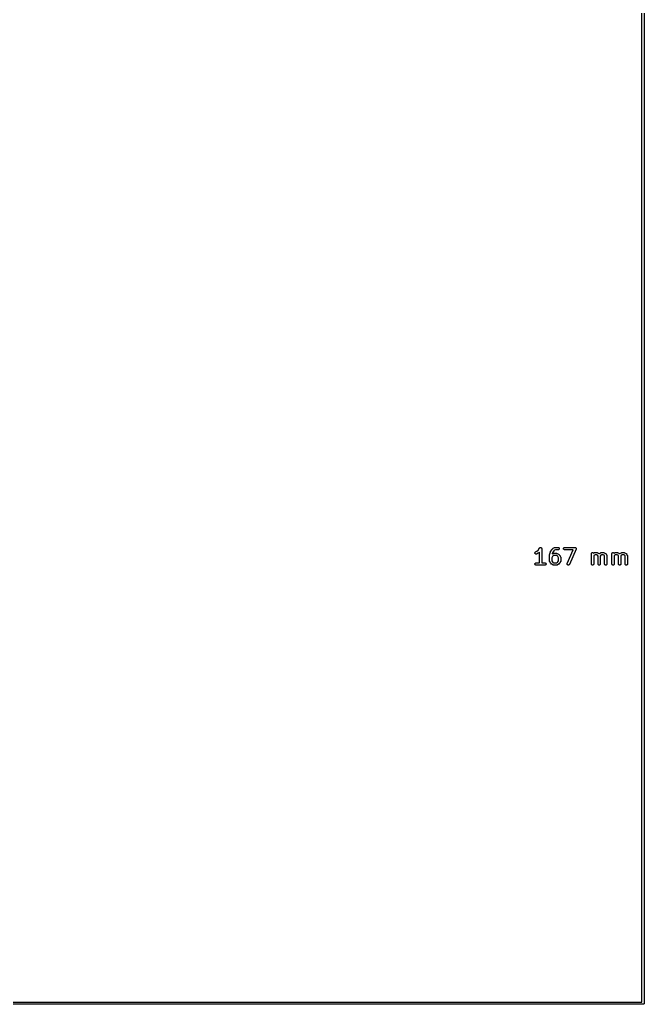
# Model space of a CAD drawing. Extents: x 48 to 129, y -192 to -25.
# Drawn here: x 88.5 to 129.1, y -192.1 to -128.1 of the extents above; entities that cross this region are included whole.
import ezdxf

# ---------------------------------------------------------------- set-up
doc = ezdxf.new("R2010")
doc.units = 0
doc.layers.add('BLACK', color=7, linetype='CONTINUOUS')

msp = doc.modelspace()

# ---------------------------------------------------------------- linework, layer by layer
at = {"layer": 'BLACK', "linetype": 'CONTINUOUS'}
for p, q in [((128.925, -191.925), (128.925, -25.075)), ((129.075, -25.0037), (129.075, -191.996)), ((122.098, -162.629), (122.18, -162.547)), ((122.18, -162.547), (122.271, -162.411)), ((122.271, -162.411), (122.271, -162.41)), ((122.271, -162.41), (122.271, -162.41)), ((122.271, -162.41), (122.271, -162.41)), ((122.271, -162.41), (122.272, -162.41)), ((122.272, -162.41), (122.276, -162.404)), ((122.276, -162.404), (122.281, -162.399)), ((122.281, -162.399), (122.287, -162.394)), ((122.281, -162.399), (122.281, -162.399)), ((122.281, -162.399), (122.281, -162.399)), ((122.287, -162.394), (122.292, -162.39)), ((122.292, -162.39), (122.299, -162.386)), ((122.292, -162.39), (122.292, -162.39)), ((122.292, -162.39), (122.292, -162.39)), ((122.299, -162.386), (122.305, -162.383)), ((122.305, -162.383), (122.313, -162.381)), ((122.305, -162.383), (122.305, -162.383)), ((122.305, -162.383), (122.305, -162.383)), ((122.313, -162.381), (122.319, -162.379)), ((122.319, -162.379), (122.327, -162.378)), ((122.319, -162.379), (122.319, -162.379)), ((122.319, -162.379), (122.319, -162.379)), ((122.327, -162.378), (122.334, -162.377)), ((122.334, -162.377), (122.334, -162.377)), ((122.334, -162.377), (122.341, -162.378)), ((122.334, -162.377), (122.334, -162.377)), ((122.341, -162.378), (122.348, -162.379)), ((122.348, -162.379), (122.348, -162.379)), ((122.348, -162.379), (122.349, -162.379)), ((122.349, -162.379), (122.356, -162.381)), ((122.356, -162.381), (122.362, -162.383)), ((122.362, -162.383), (122.362, -162.383)), ((122.362, -162.383), (122.363, -162.383)), ((122.363, -162.383), (122.369, -162.387)), ((122.369, -162.387), (122.375, -162.39)), ((122.375, -162.39), (122.375, -162.39)), ((122.375, -162.39), (122.375, -162.39)), ((122.375, -162.39), (122.381, -162.395)), ((122.381, -162.395), (122.387, -162.4)), ((122.387, -162.4), (122.387, -162.4)), ((122.387, -162.4), (122.387, -162.4)), ((122.387, -162.4), (122.391, -162.406)), ((122.391, -162.406), (122.396, -162.411)), ((122.396, -162.411), (122.396, -162.411)), ((122.396, -162.411), (122.396, -162.411)), ((122.396, -162.411), (122.4, -162.418)), ((122.4, -162.418), (122.403, -162.424)), ((122.403, -162.424), (122.403, -162.424)), ((122.403, -162.424), (122.403, -162.424)), ((122.403, -162.424), (122.405, -162.431)), ((122.405, -162.431), (122.407, -162.438)), ((122.407, -162.438), (122.407, -162.438)), ((122.407, -162.438), (122.407, -162.438)), ((122.407, -162.438), (122.408, -162.445)), ((122.408, -162.445), (122.408, -162.452)), ((122.408, -162.452), (122.408, -163.377)), ((122.985, -162.649), (123.08, -162.506)), ((123.08, -162.506), (123.081, -162.506)), ((123.081, -162.505), (123.085, -162.5)), ((123.081, -162.506), (123.081, -162.505)), ((123.081, -162.506), (123.081, -162.506)), ((123.081, -162.506), (123.081, -162.506)), ((123.085, -162.5), (123.09, -162.495)), ((123.09, -162.495), (123.137, -162.447)), ((123.137, -162.447), (123.138, -162.446)), ((123.138, -162.446), (123.141, -162.444)), ((123.141, -162.444), (123.145, -162.441)), ((123.145, -162.441), (123.147, -162.439)), ((123.147, -162.439), (123.15, -162.437)), ((123.15, -162.437), (123.153, -162.435)), ((123.153, -162.435), (123.157, -162.433)), ((123.157, -162.433), (123.252, -162.385)), ((123.235, -162.562), (123.201, -162.595)), ((123.303, -162.527), (123.235, -162.562)), ((123.252, -162.385), (123.253, -162.385)), ((123.253, -162.385), (123.255, -162.384)), ((123.255, -162.384), (123.257, -162.383)), ((123.257, -162.383), (123.262, -162.382)), ((123.262, -162.382), (123.267, -162.38)), ((123.267, -162.38), (123.269, -162.379)), ((123.269, -162.379), (123.271, -162.379)), ((123.271, -162.379), (123.276, -162.378)), ((123.276, -162.378), (123.281, -162.378)), ((123.281, -162.378), (123.284, -162.378)), ((123.284, -162.378), (123.286, -162.377)), ((123.286, -162.377), (123.476, -162.377)), ((123.476, -162.527), (123.303, -162.527)), ((123.476, -162.377), (123.477, -162.377)), ((123.491, -162.526), (123.476, -162.527)), ((123.477, -162.377), (123.492, -162.379)), ((123.505, -162.522), (123.491, -162.526)), ((123.492, -162.379), (123.506, -162.383)), ((123.518, -162.515), (123.505, -162.522)), ((123.506, -162.383), (123.519, -162.39)), ((123.529, -162.506), (123.518, -162.515)), ((123.519, -162.39), (123.53, -162.4)), ((123.538, -162.494), (123.529, -162.506)), ((123.53, -162.4), (123.539, -162.411)), ((123.545, -162.481), (123.538, -162.494)), ((123.539, -162.411), (123.546, -162.424)), ((123.55, -162.467), (123.545, -162.481)), ((123.546, -162.424), (123.55, -162.438)), ((123.55, -162.438), (123.551, -162.453)), ((123.551, -162.453), (123.55, -162.467)), ((123.83, -162.452), (123.831, -162.437)), ((123.831, -162.466), (123.83, -162.452)), ((123.831, -162.437), (123.836, -162.423)), ((123.835, -162.48), (123.831, -162.466)), ((123.842, -162.493), (123.835, -162.48)), ((123.836, -162.423), (123.843, -162.41)), ((123.851, -162.505), (123.842, -162.493)), ((123.843, -162.41), (123.852, -162.399)), ((123.862, -162.514), (123.851, -162.505)), ((123.852, -162.399), (123.863, -162.39)), ((123.875, -162.521), (123.862, -162.514)), ((123.863, -162.39), (123.876, -162.383)), ((123.889, -162.526), (123.875, -162.521)), ((123.876, -162.383), (123.89, -162.379)), ((123.904, -162.527), (123.889, -162.526)), ((123.89, -162.379), (123.905, -162.377)), ((123.905, -162.527), (123.904, -162.527)), ((123.905, -162.377), (124.571, -162.377)), ((124.458, -162.527), (123.905, -162.527)), ((124.074, -163.423), (124.458, -162.527)), ((124.64, -162.482), (124.212, -163.482)), ((124.571, -162.377), (124.572, -162.377)), ((124.572, -162.377), (124.573, -162.377)), ((124.573, -162.377), (124.573, -162.377)), ((124.573, -162.377), (124.58, -162.378)), ((124.58, -162.378), (124.587, -162.379)), ((124.587, -162.379), (124.587, -162.379)), ((124.587, -162.379), (124.588, -162.379)), ((124.588, -162.379), (124.594, -162.381)), ((124.594, -162.381), (124.601, -162.383)), ((124.601, -162.383), (124.601, -162.384)), ((124.601, -162.384), (124.601, -162.384)), ((124.601, -162.384), (124.608, -162.387)), ((124.608, -162.387), (124.614, -162.39)), ((124.614, -162.39), (124.614, -162.391)), ((124.614, -162.391), (124.614, -162.391)), ((124.614, -162.391), (124.62, -162.395)), ((124.62, -162.395), (124.625, -162.4)), ((124.625, -162.4), (124.625, -162.4)), ((124.625, -162.4), (124.625, -162.4)), ((124.625, -162.4), (124.63, -162.406)), ((124.63, -162.406), (124.634, -162.411)), ((124.634, -162.411), (124.634, -162.412)), ((124.634, -162.412), (124.634, -162.412)), ((124.634, -162.412), (124.638, -162.418)), ((124.638, -162.418), (124.641, -162.424)), ((124.641, -162.481), (124.64, -162.482)), ((124.64, -162.482), (124.64, -162.482)), ((124.641, -162.424), (124.641, -162.425)), ((124.641, -162.425), (124.641, -162.425)), ((124.641, -162.425), (124.643, -162.431)), ((124.643, -162.475), (124.641, -162.481)), ((124.643, -162.431), (124.645, -162.438)), ((124.645, -162.468), (124.643, -162.475)), ((124.645, -162.438), (124.645, -162.439)), ((124.645, -162.439), (124.645, -162.439)), ((124.645, -162.439), (124.646, -162.446)), ((124.646, -162.46), (124.645, -162.467)), ((124.645, -162.467), (124.645, -162.468)), ((124.645, -162.468), (124.645, -162.468)), ((124.646, -162.446), (124.646, -162.453)), ((124.646, -162.453), (124.646, -162.453)), ((124.646, -162.453), (124.646, -162.453)), ((124.646, -162.453), (124.646, -162.46)), ((121.973, -162.728), (121.977, -162.714)), ((121.973, -162.743), (121.973, -162.728)), ((121.975, -162.757), (121.973, -162.743)), ((121.98, -162.771), (121.975, -162.757)), ((121.977, -162.714), (121.983, -162.701)), ((121.988, -162.784), (121.98, -162.771)), ((121.983, -162.701), (121.991, -162.689)), ((121.998, -162.794), (121.988, -162.784)), ((121.991, -162.689), (122.002, -162.679)), ((122.01, -162.803), (121.998, -162.794)), ((122.002, -162.679), (122.014, -162.671)), ((122.023, -162.809), (122.01, -162.803)), ((122.014, -162.671), (122.098, -162.629)), ((122.037, -162.812), (122.023, -162.809)), ((122.052, -162.813), (122.037, -162.812)), ((122.066, -162.811), (122.052, -162.813)), ((122.08, -162.806), (122.066, -162.811)), ((122.081, -162.805), (122.08, -162.806)), ((122.176, -162.758), (122.081, -162.805)), ((122.18, -162.755), (122.176, -162.758)), ((122.184, -162.753), (122.18, -162.755)), ((122.186, -162.751), (122.184, -162.753)), ((122.189, -162.75), (122.186, -162.751)), ((122.192, -162.747), (122.189, -162.75)), ((122.195, -162.744), (122.192, -162.747)), ((122.196, -162.744), (122.195, -162.744)), ((122.258, -162.681), (122.196, -162.744)), ((122.258, -163.377), (122.258, -162.681)), ((122.925, -162.877), (122.926, -162.871)), ((122.925, -162.879), (122.925, -162.877)), ((122.925, -162.88), (122.925, -162.879)), ((122.925, -162.881), (122.925, -162.88)), ((122.925, -163.262), (122.925, -162.881)), ((122.926, -162.871), (122.927, -162.865)), ((122.927, -162.863), (122.975, -162.672)), ((122.927, -162.864), (122.927, -162.863)), ((122.927, -162.865), (122.927, -162.864)), ((122.975, -162.671), (122.977, -162.667)), ((122.975, -162.672), (122.975, -162.671)), ((122.977, -162.667), (122.978, -162.662)), ((122.978, -162.662), (122.979, -162.66)), ((122.979, -162.66), (122.98, -162.658)), ((122.98, -162.658), (122.983, -162.653)), ((122.983, -162.653), (122.985, -162.649)), ((123.109, -162.973), (123.075, -163.042)), ((123.075, -163.042), (123.075, -163.244)), ((123.117, -162.721), (123.099, -162.795)), ((123.099, -162.795), (123.157, -162.766)), ((123.14, -162.943), (123.109, -162.973)), ((123.201, -162.595), (123.117, -162.721)), ((123.208, -162.908), (123.14, -162.943)), ((123.157, -162.766), (123.158, -162.766)), ((123.158, -162.766), (123.16, -162.765)), ((123.16, -162.765), (123.162, -162.764)), ((123.162, -162.764), (123.167, -162.763)), ((123.167, -162.763), (123.172, -162.761)), ((123.172, -162.761), (123.174, -162.76)), ((123.174, -162.76), (123.176, -162.76)), ((123.176, -162.76), (123.181, -162.759)), ((123.181, -162.759), (123.186, -162.758)), ((123.186, -162.758), (123.188, -162.759)), ((123.188, -162.759), (123.19, -162.758)), ((123.19, -162.758), (123.381, -162.758)), ((123.363, -162.908), (123.208, -162.908)), ((123.432, -162.943), (123.363, -162.908)), ((123.381, -162.758), (123.382, -162.758)), ((123.382, -162.758), (123.384, -162.759)), ((123.384, -162.759), (123.386, -162.759)), ((123.386, -162.759), (123.391, -162.759)), ((123.391, -162.759), (123.397, -162.76)), ((123.397, -162.76), (123.399, -162.761)), ((123.399, -162.761), (123.401, -162.761)), ((123.401, -162.761), (123.406, -162.763)), ((123.406, -162.763), (123.41, -162.764)), ((123.41, -162.764), (123.412, -162.765)), ((123.412, -162.765), (123.414, -162.766)), ((123.414, -162.766), (123.51, -162.814)), ((123.462, -162.973), (123.432, -162.943)), ((123.496, -163.042), (123.462, -162.973)), ((123.496, -163.244), (123.496, -163.042)), ((123.51, -162.814), (123.511, -162.814)), ((123.511, -162.814), (123.514, -162.817)), ((123.514, -162.817), (123.518, -162.819)), ((123.518, -162.819), (123.52, -162.821)), ((123.52, -162.821), (123.523, -162.822)), ((123.523, -162.822), (123.526, -162.825)), ((123.526, -162.825), (123.529, -162.828)), ((123.529, -162.828), (123.577, -162.876)), ((123.577, -162.876), (123.578, -162.876)), ((123.578, -162.876), (123.58, -162.88)), ((123.58, -162.88), (123.583, -162.883)), ((123.583, -162.883), (123.585, -162.885)), ((123.585, -162.885), (123.587, -162.888)), ((123.587, -162.888), (123.589, -162.891)), ((123.589, -162.891), (123.591, -162.895)), ((123.591, -162.895), (123.639, -162.99)), ((123.639, -162.99), (123.639, -162.991)), ((123.639, -162.991), (123.64, -162.993)), ((123.64, -162.993), (123.641, -162.995)), ((123.641, -162.995), (123.642, -163)), ((123.642, -163), (123.644, -163.005)), ((123.644, -163.005), (123.644, -163.007)), ((123.644, -163.007), (123.645, -163.009)), ((123.645, -163.009), (123.646, -163.014)), ((123.646, -163.014), (123.646, -163.019)), ((123.646, -163.019), (123.646, -163.022)), ((123.646, -163.022), (123.646, -163.024)), ((123.646, -163.024), (123.646, -163.262)), ((125.639, -162.785), (125.641, -162.77)), ((125.639, -162.786), (125.639, -162.785)), ((125.639, -163.452), (125.639, -162.786)), ((125.641, -162.77), (125.645, -162.756)), ((125.645, -162.756), (125.652, -162.743)), ((125.652, -162.743), (125.662, -162.732)), ((125.662, -162.732), (125.673, -162.723)), ((125.673, -162.723), (125.686, -162.716)), ((125.686, -162.716), (125.7, -162.712)), ((125.7, -162.712), (125.715, -162.711)), ((125.715, -162.711), (125.729, -162.712)), ((125.729, -162.712), (125.743, -162.717)), ((125.743, -162.717), (125.756, -162.724)), ((125.756, -162.724), (125.768, -162.733)), ((125.768, -162.733), (125.776, -162.743)), ((125.776, -162.743), (125.824, -162.719)), ((125.806, -162.895), (125.789, -162.912)), ((125.789, -162.912), (125.789, -163.452)), ((125.875, -162.861), (125.806, -162.895)), ((125.824, -162.719), (125.825, -162.718)), ((125.825, -162.718), (125.827, -162.717)), ((125.827, -162.717), (125.829, -162.716)), ((125.829, -162.716), (125.833, -162.715)), ((125.833, -162.715), (125.838, -162.713)), ((125.838, -162.713), (125.84, -162.713)), ((125.84, -162.713), (125.843, -162.712)), ((125.843, -162.712), (125.848, -162.712)), ((125.848, -162.712), (125.853, -162.711)), ((125.853, -162.711), (125.855, -162.711)), ((125.855, -162.711), (125.857, -162.711)), ((125.857, -162.711), (126, -162.711)), ((125.982, -162.861), (125.875, -162.861)), ((126.039, -162.889), (125.982, -162.861)), ((126, -162.711), (126.001, -162.711)), ((126.001, -162.711), (126.003, -162.711)), ((126.003, -162.711), (126.005, -162.711)), ((126.005, -162.711), (126.011, -162.712)), ((126.011, -162.712), (126.016, -162.712)), ((126.016, -162.712), (126.018, -162.713)), ((126.018, -162.713), (126.02, -162.713)), ((126.02, -162.713), (126.025, -162.715)), ((126.025, -162.715), (126.03, -162.717)), ((126.03, -162.717), (126.031, -162.718)), ((126.031, -162.718), (126.034, -162.719)), ((126.034, -162.719), (126.129, -162.766)), ((126.068, -162.946), (126.039, -162.889)), ((126.068, -163.452), (126.068, -162.946)), ((126.129, -162.766), (126.13, -162.767)), ((126.13, -162.767), (126.131, -162.768)), ((126.131, -162.768), (126.133, -162.768)), ((126.133, -162.768), (126.137, -162.772)), ((126.137, -162.772), (126.142, -162.775)), ((126.142, -162.775), (126.143, -162.776)), ((126.143, -162.775), (126.145, -162.774)), ((126.143, -162.776), (126.143, -162.775)), ((126.145, -162.774), (126.149, -162.771)), ((126.149, -162.771), (126.154, -162.768)), ((126.154, -162.768), (126.156, -162.767)), ((126.156, -162.767), (126.157, -162.766)), ((126.157, -162.766), (126.252, -162.719)), ((126.246, -162.889), (126.218, -162.946)), ((126.218, -162.946), (126.218, -163.452)), ((126.303, -162.861), (126.246, -162.889)), ((126.252, -162.719), (126.253, -162.718)), ((126.253, -162.718), (126.255, -162.717)), ((126.255, -162.717), (126.257, -162.716)), ((126.257, -162.716), (126.262, -162.715)), ((126.262, -162.715), (126.267, -162.713)), ((126.267, -162.713), (126.269, -162.713)), ((126.269, -162.713), (126.271, -162.712)), ((126.271, -162.712), (126.276, -162.712)), ((126.276, -162.712), (126.281, -162.711)), ((126.281, -162.711), (126.284, -162.711)), ((126.284, -162.711), (126.286, -162.711)), ((126.286, -162.711), (126.429, -162.711)), ((126.411, -162.861), (126.303, -162.861)), ((126.468, -162.889), (126.411, -162.861)), ((126.429, -162.711), (126.43, -162.711)), ((126.43, -162.711), (126.432, -162.711)), ((126.432, -162.711), (126.434, -162.711)), ((126.434, -162.711), (126.439, -162.712)), ((126.439, -162.712), (126.444, -162.712)), ((126.444, -162.712), (126.446, -162.713)), ((126.446, -162.713), (126.448, -162.713)), ((126.448, -162.713), (126.453, -162.715)), ((126.453, -162.715), (126.458, -162.717)), ((126.458, -162.717), (126.46, -162.718)), ((126.46, -162.718), (126.462, -162.719)), ((126.462, -162.719), (126.557, -162.766)), ((126.496, -162.946), (126.468, -162.889)), ((126.496, -163.452), (126.496, -162.946)), ((126.557, -162.766), (126.558, -162.767)), ((126.558, -162.767), (126.56, -162.768)), ((126.56, -162.768), (126.561, -162.768)), ((126.561, -162.768), (126.566, -162.772)), ((126.566, -162.772), (126.571, -162.775)), ((126.571, -162.775), (126.572, -162.776)), ((126.572, -162.776), (126.573, -162.777)), ((126.573, -162.777), (126.577, -162.781)), ((126.577, -162.781), (126.581, -162.785)), ((126.581, -162.785), (126.582, -162.786)), ((126.582, -162.786), (126.583, -162.787)), ((126.583, -162.787), (126.586, -162.792)), ((126.586, -162.792), (126.589, -162.797)), ((126.589, -162.797), (126.59, -162.798)), ((126.59, -162.798), (126.591, -162.8)), ((126.591, -162.8), (126.639, -162.895)), ((126.639, -162.895), (126.639, -162.896)), ((126.639, -162.896), (126.64, -162.898)), ((126.64, -162.898), (126.641, -162.9)), ((126.641, -162.9), (126.642, -162.905)), ((126.642, -162.905), (126.644, -162.91)), ((126.644, -162.91), (126.644, -162.912)), ((126.644, -162.912), (126.645, -162.914)), ((126.645, -162.914), (126.646, -162.919)), ((126.646, -162.919), (126.646, -162.924)), ((126.646, -162.924), (126.646, -162.926)), ((126.646, -162.926), (126.646, -162.929)), ((126.646, -162.929), (126.646, -163.452)), ((126.973, -162.785), (126.974, -162.77)), ((126.973, -162.786), (126.973, -162.785)), ((126.973, -163.452), (126.973, -162.786)), ((126.974, -162.77), (126.979, -162.756)), ((126.979, -162.756), (126.986, -162.743)), ((126.986, -162.743), (126.995, -162.732)), ((126.995, -162.732), (127.007, -162.723)), ((127.007, -162.723), (127.02, -162.716)), ((127.02, -162.716), (127.034, -162.712)), ((127.034, -162.712), (127.048, -162.711)), ((127.048, -162.711), (127.063, -162.712)), ((127.063, -162.712), (127.077, -162.717)), ((127.077, -162.717), (127.09, -162.724)), ((127.09, -162.724), (127.101, -162.733)), ((127.101, -162.733), (127.109, -162.743)), ((127.109, -162.743), (127.157, -162.719)), ((127.14, -162.895), (127.123, -162.912)), ((127.123, -162.912), (127.123, -163.452)), ((127.208, -162.861), (127.14, -162.895)), ((127.157, -162.719), (127.158, -162.718)), ((127.158, -162.718), (127.16, -162.717)), ((127.16, -162.717), (127.162, -162.716)), ((127.162, -162.716), (127.167, -162.715)), ((127.167, -162.715), (127.172, -162.713)), ((127.172, -162.713), (127.174, -162.713)), ((127.174, -162.713), (127.176, -162.712)), ((127.176, -162.712), (127.181, -162.712)), ((127.181, -162.712), (127.186, -162.711)), ((127.186, -162.711), (127.188, -162.711)), ((127.188, -162.711), (127.19, -162.711)), ((127.19, -162.711), (127.333, -162.711)), ((127.316, -162.861), (127.208, -162.861)), ((127.373, -162.889), (127.316, -162.861)), ((127.333, -162.711), (127.334, -162.711)), ((127.334, -162.711), (127.337, -162.711)), ((127.337, -162.711), (127.339, -162.711)), ((127.339, -162.711), (127.344, -162.712)), ((127.344, -162.712), (127.349, -162.712)), ((127.349, -162.712), (127.351, -162.713)), ((127.351, -162.713), (127.353, -162.713)), ((127.353, -162.713), (127.358, -162.715)), ((127.358, -162.715), (127.363, -162.717)), ((127.363, -162.717), (127.365, -162.718)), ((127.365, -162.718), (127.367, -162.719)), ((127.367, -162.719), (127.462, -162.766)), ((127.401, -162.946), (127.373, -162.889)), ((127.401, -163.452), (127.401, -162.946)), ((127.462, -162.766), (127.463, -162.767)), ((127.463, -162.767), (127.464, -162.768)), ((127.464, -162.768), (127.466, -162.768)), ((127.466, -162.768), (127.471, -162.772)), ((127.471, -162.772), (127.475, -162.775)), ((127.475, -162.775), (127.476, -162.776)), ((127.476, -162.776), (127.477, -162.775)), ((127.477, -162.775), (127.478, -162.774)), ((127.478, -162.774), (127.483, -162.771)), ((127.483, -162.771), (127.487, -162.768)), ((127.487, -162.768), (127.489, -162.767)), ((127.489, -162.767), (127.49, -162.766)), ((127.49, -162.766), (127.586, -162.719)), ((127.58, -162.889), (127.551, -162.946)), ((127.551, -162.946), (127.551, -163.452)), ((127.637, -162.861), (127.58, -162.889)), ((127.586, -162.718), (127.589, -162.717)), ((127.586, -162.719), (127.586, -162.718)), ((127.589, -162.717), (127.59, -162.716)), ((127.59, -162.716), (127.595, -162.715)), ((127.595, -162.715), (127.6, -162.713)), ((127.6, -162.713), (127.602, -162.713)), ((127.602, -162.713), (127.604, -162.712)), ((127.604, -162.712), (127.61, -162.712)), ((127.61, -162.712), (127.615, -162.711)), ((127.615, -162.711), (127.617, -162.711)), ((127.617, -162.711), (127.619, -162.711)), ((127.619, -162.711), (127.762, -162.711)), ((127.744, -162.861), (127.637, -162.861)), ((127.801, -162.889), (127.744, -162.861)), ((127.762, -162.711), (127.763, -162.711)), ((127.763, -162.711), (127.765, -162.711)), ((127.765, -162.711), (127.767, -162.711)), ((127.767, -162.711), (127.772, -162.712)), ((127.772, -162.712), (127.777, -162.712)), ((127.777, -162.712), (127.78, -162.713)), ((127.78, -162.713), (127.782, -162.713)), ((127.782, -162.713), (127.787, -162.715)), ((127.787, -162.715), (127.791, -162.717)), ((127.791, -162.717), (127.793, -162.718)), ((127.793, -162.718), (127.795, -162.719)), ((127.795, -162.719), (127.891, -162.766)), ((127.83, -162.946), (127.801, -162.889)), ((127.83, -163.452), (127.83, -162.946)), ((127.891, -162.766), (127.892, -162.767)), ((127.892, -162.767), (127.893, -162.768)), ((127.893, -162.768), (127.894, -162.768)), ((127.894, -162.768), (127.899, -162.772)), ((127.899, -162.772), (127.904, -162.775)), ((127.904, -162.775), (127.905, -162.776)), ((127.905, -162.776), (127.906, -162.777)), ((127.906, -162.777), (127.91, -162.781)), ((127.91, -162.781), (127.914, -162.785)), ((127.914, -162.785), (127.915, -162.786)), ((127.915, -162.786), (127.916, -162.787)), ((127.916, -162.787), (127.919, -162.792)), ((127.919, -162.792), (127.923, -162.797)), ((127.923, -162.797), (127.923, -162.798)), ((127.923, -162.798), (127.924, -162.8)), ((127.924, -162.8), (127.972, -162.895)), ((127.972, -162.895), (127.972, -162.896)), ((127.972, -162.896), (127.973, -162.898)), ((127.973, -162.898), (127.974, -162.9)), ((127.974, -162.9), (127.976, -162.905)), ((127.976, -162.905), (127.977, -162.91)), ((127.977, -162.91), (127.978, -162.912)), ((127.978, -162.912), (127.978, -162.914)), ((127.978, -162.914), (127.979, -162.919)), ((127.979, -162.919), (127.98, -162.924)), ((127.98, -162.924), (127.98, -162.926)), ((127.98, -162.926), (127.98, -162.929)), ((127.98, -162.929), (127.98, -163.452)), ((121.973, -163.452), (121.974, -163.437)), ((121.974, -163.466), (121.973, -163.452)), ((121.974, -163.437), (121.978, -163.423)), ((121.978, -163.48), (121.974, -163.466)), ((121.978, -163.423), (121.985, -163.41)), ((121.985, -163.493), (121.978, -163.48)), ((121.985, -163.41), (121.995, -163.399)), ((121.994, -163.505), (121.985, -163.493)), ((122.005, -163.514), (121.994, -163.505)), ((121.995, -163.399), (122.006, -163.39)), ((122.018, -163.521), (122.005, -163.514)), ((122.006, -163.39), (122.019, -163.383)), ((122.032, -163.526), (122.018, -163.521)), ((122.019, -163.383), (122.033, -163.379)), ((122.047, -163.527), (122.032, -163.526)), ((122.033, -163.379), (122.048, -163.377)), ((122.048, -163.527), (122.047, -163.527)), ((122.048, -163.377), (122.258, -163.377)), ((122.619, -163.527), (122.048, -163.527)), ((122.408, -163.377), (122.619, -163.377)), ((122.619, -163.377), (122.62, -163.377)), ((122.634, -163.526), (122.619, -163.527)), ((122.62, -163.377), (122.635, -163.379)), ((122.648, -163.522), (122.634, -163.526)), ((122.635, -163.379), (122.649, -163.383)), ((122.661, -163.515), (122.648, -163.522)), ((122.649, -163.383), (122.661, -163.39)), ((122.661, -163.39), (122.673, -163.4)), ((122.672, -163.506), (122.661, -163.515)), ((122.681, -163.494), (122.672, -163.506)), ((122.673, -163.4), (122.682, -163.411)), ((122.688, -163.481), (122.681, -163.494)), ((122.682, -163.411), (122.689, -163.424)), ((122.693, -163.467), (122.688, -163.481)), ((122.689, -163.424), (122.693, -163.438)), ((122.693, -163.438), (122.694, -163.453)), ((122.694, -163.453), (122.693, -163.467)), ((122.925, -163.264), (122.925, -163.262)), ((122.925, -163.266), (122.925, -163.264)), ((122.926, -163.271), (122.925, -163.266)), ((122.926, -163.276), (122.926, -163.271)), ((122.927, -163.279), (122.926, -163.276)), ((122.927, -163.281), (122.927, -163.279)), ((122.929, -163.286), (122.927, -163.281)), ((122.931, -163.29), (122.929, -163.286)), ((122.932, -163.292), (122.931, -163.29)), ((122.932, -163.295), (122.932, -163.292)), ((122.933, -163.295), (122.932, -163.295)), ((122.981, -163.391), (122.933, -163.295)), ((122.983, -163.394), (122.981, -163.391)), ((122.985, -163.398), (122.983, -163.394)), ((122.987, -163.4), (122.985, -163.398)), ((122.988, -163.403), (122.987, -163.4)), ((122.991, -163.406), (122.988, -163.403)), ((122.994, -163.409), (122.991, -163.406)), ((122.995, -163.41), (122.994, -163.409)), ((123.042, -163.458), (122.995, -163.41)), ((123.045, -163.46), (123.042, -163.458)), ((123.048, -163.463), (123.045, -163.46)), ((123.051, -163.465), (123.048, -163.463)), ((123.054, -163.467), (123.051, -163.465)), ((123.057, -163.469), (123.054, -163.467)), ((123.061, -163.471), (123.057, -163.469)), ((123.062, -163.472), (123.061, -163.471)), ((123.157, -163.519), (123.062, -163.472)), ((123.075, -163.244), (123.109, -163.313)), ((123.109, -163.313), (123.14, -163.343)), ((123.14, -163.343), (123.208, -163.377)), ((123.159, -163.52), (123.157, -163.519)), ((123.161, -163.521), (123.159, -163.52)), ((123.166, -163.523), (123.161, -163.521)), ((123.171, -163.525), (123.166, -163.523)), ((123.173, -163.525), (123.171, -163.525)), ((123.175, -163.526), (123.173, -163.525)), ((123.18, -163.526), (123.175, -163.526)), ((123.185, -163.527), (123.18, -163.526)), ((123.187, -163.527), (123.185, -163.527)), ((123.189, -163.527), (123.187, -163.527)), ((123.19, -163.527), (123.189, -163.527)), ((123.381, -163.527), (123.19, -163.527)), ((123.208, -163.377), (123.363, -163.377)), ((123.363, -163.377), (123.432, -163.343)), ((123.383, -163.527), (123.381, -163.527)), ((123.385, -163.527), (123.383, -163.527)), ((123.39, -163.526), (123.385, -163.527)), ((123.396, -163.526), (123.39, -163.526)), ((123.398, -163.525), (123.396, -163.526)), ((123.4, -163.525), (123.398, -163.525)), ((123.405, -163.523), (123.4, -163.525)), ((123.41, -163.522), (123.405, -163.523)), ((123.411, -163.521), (123.41, -163.522)), ((123.414, -163.52), (123.411, -163.521)), ((123.51, -163.472), (123.414, -163.519)), ((123.414, -163.519), (123.414, -163.52)), ((123.432, -163.343), (123.462, -163.313)), ((123.462, -163.313), (123.496, -163.244)), ((123.513, -163.47), (123.51, -163.472)), ((123.517, -163.468), (123.513, -163.47)), ((123.519, -163.466), (123.517, -163.468)), ((123.522, -163.464), (123.519, -163.466)), ((123.525, -163.461), (123.522, -163.464)), ((123.528, -163.459), (123.525, -163.461)), ((123.529, -163.458), (123.528, -163.459)), ((123.577, -163.41), (123.529, -163.458)), ((123.58, -163.407), (123.577, -163.41)), ((123.582, -163.404), (123.58, -163.407)), ((123.584, -163.401), (123.582, -163.404)), ((123.586, -163.399), (123.584, -163.401)), ((123.588, -163.395), (123.586, -163.399)), ((123.59, -163.392), (123.588, -163.395)), ((123.591, -163.391), (123.59, -163.392)), ((123.639, -163.295), (123.591, -163.391)), ((123.64, -163.291), (123.639, -163.293)), ((123.639, -163.293), (123.639, -163.295)), ((123.642, -163.287), (123.64, -163.291)), ((123.644, -163.282), (123.642, -163.287)), ((123.645, -163.277), (123.644, -163.28)), ((123.644, -163.28), (123.644, -163.282)), ((123.646, -163.267), (123.645, -163.272)), ((123.645, -163.272), (123.645, -163.277)), ((123.646, -163.262), (123.646, -163.263)), ((123.646, -163.263), (123.646, -163.265)), ((123.646, -163.265), (123.646, -163.267)), ((124.068, -163.451), (124.069, -163.437)), ((124.069, -163.466), (124.068, -163.451)), ((124.069, -163.437), (124.074, -163.423)), ((124.073, -163.48), (124.069, -163.466)), ((124.08, -163.493), (124.073, -163.48)), ((124.089, -163.504), (124.08, -163.493)), ((124.1, -163.514), (124.089, -163.504)), ((124.113, -163.521), (124.1, -163.514)), ((124.127, -163.526), (124.113, -163.521)), ((124.141, -163.527), (124.127, -163.526)), ((124.156, -163.526), (124.141, -163.527)), ((124.17, -163.522), (124.156, -163.526)), ((124.183, -163.516), (124.17, -163.522)), ((124.195, -163.507), (124.183, -163.516)), ((124.204, -163.496), (124.195, -163.507)), ((124.211, -163.483), (124.204, -163.496)), ((124.212, -163.482), (124.211, -163.483)), ((125.641, -163.467), (125.639, -163.452)), ((125.645, -163.481), (125.641, -163.467)), ((125.652, -163.494), (125.645, -163.481)), ((125.661, -163.505), (125.652, -163.494)), ((125.672, -163.515), (125.661, -163.505)), ((125.685, -163.522), (125.672, -163.515)), ((125.699, -163.526), (125.685, -163.522)), ((125.714, -163.527), (125.699, -163.526)), ((125.728, -163.526), (125.714, -163.527)), ((125.742, -163.522), (125.728, -163.526)), ((125.755, -163.515), (125.742, -163.522)), ((125.767, -163.506), (125.755, -163.515)), ((125.776, -163.495), (125.767, -163.506)), ((125.783, -163.482), (125.776, -163.495)), ((125.788, -163.468), (125.783, -163.482)), ((125.789, -163.453), (125.788, -163.468)), ((125.789, -163.452), (125.789, -163.453)), ((126.069, -163.467), (126.068, -163.452)), ((126.074, -163.481), (126.069, -163.467)), ((126.08, -163.494), (126.074, -163.481)), ((126.09, -163.505), (126.08, -163.494)), ((126.101, -163.515), (126.09, -163.505)), ((126.114, -163.522), (126.101, -163.515)), ((126.128, -163.526), (126.114, -163.522)), ((126.142, -163.527), (126.128, -163.526)), ((126.157, -163.526), (126.142, -163.527)), ((126.171, -163.522), (126.157, -163.526)), ((126.184, -163.515), (126.171, -163.522)), ((126.195, -163.506), (126.184, -163.515)), ((126.205, -163.495), (126.195, -163.506)), ((126.212, -163.482), (126.205, -163.495)), ((126.216, -163.468), (126.212, -163.482)), ((126.218, -163.453), (126.216, -163.468)), ((126.218, -163.452), (126.218, -163.453)), ((126.498, -163.467), (126.496, -163.452)), ((126.502, -163.481), (126.498, -163.467)), ((126.509, -163.494), (126.502, -163.481)), ((126.518, -163.505), (126.509, -163.494)), ((126.529, -163.515), (126.518, -163.505)), ((126.542, -163.522), (126.529, -163.515)), ((126.556, -163.526), (126.542, -163.522)), ((126.571, -163.527), (126.556, -163.526)), ((126.585, -163.526), (126.571, -163.527)), ((126.6, -163.522), (126.585, -163.526)), ((126.612, -163.515), (126.6, -163.522)), ((126.624, -163.506), (126.612, -163.515)), ((126.633, -163.495), (126.624, -163.506)), ((126.64, -163.482), (126.633, -163.495)), ((126.645, -163.468), (126.64, -163.482)), ((126.646, -163.453), (126.645, -163.468)), ((126.646, -163.452), (126.646, -163.453)), ((126.974, -163.467), (126.973, -163.452)), ((126.978, -163.481), (126.974, -163.467)), ((126.985, -163.494), (126.978, -163.481)), ((126.994, -163.505), (126.985, -163.494)), ((127.006, -163.515), (126.994, -163.505)), ((127.019, -163.522), (127.006, -163.515)), ((127.033, -163.526), (127.019, -163.522)), ((127.047, -163.527), (127.033, -163.526)), ((127.062, -163.526), (127.047, -163.527)), ((127.076, -163.522), (127.062, -163.526)), ((127.089, -163.515), (127.076, -163.522)), ((127.1, -163.506), (127.089, -163.515)), ((127.11, -163.495), (127.1, -163.506)), ((127.117, -163.482), (127.11, -163.495)), ((127.121, -163.468), (127.117, -163.482)), ((127.123, -163.453), (127.121, -163.468)), ((127.123, -163.452), (127.123, -163.453)), ((127.403, -163.467), (127.401, -163.452)), ((127.407, -163.481), (127.403, -163.467)), ((127.414, -163.494), (127.407, -163.481)), ((127.423, -163.505), (127.414, -163.494)), ((127.434, -163.515), (127.423, -163.505)), ((127.447, -163.522), (127.434, -163.515)), ((127.461, -163.526), (127.447, -163.522)), ((127.476, -163.527), (127.461, -163.526)), ((127.49, -163.526), (127.476, -163.527)), ((127.504, -163.522), (127.49, -163.526)), ((127.517, -163.515), (127.504, -163.522)), ((127.529, -163.506), (127.517, -163.515)), ((127.538, -163.495), (127.529, -163.506)), ((127.545, -163.482), (127.538, -163.495)), ((127.55, -163.468), (127.545, -163.482)), ((127.551, -163.453), (127.55, -163.468)), ((127.551, -163.452), (127.551, -163.453)), ((127.831, -163.467), (127.83, -163.452)), ((127.835, -163.481), (127.831, -163.467)), ((127.842, -163.494), (127.835, -163.481)), ((127.852, -163.505), (127.842, -163.494)), ((127.863, -163.515), (127.852, -163.505)), ((127.876, -163.522), (127.863, -163.515)), ((127.89, -163.526), (127.876, -163.522)), ((127.904, -163.527), (127.89, -163.526)), ((127.919, -163.526), (127.904, -163.527)), ((127.933, -163.522), (127.919, -163.526)), ((127.946, -163.515), (127.933, -163.522)), ((127.957, -163.506), (127.946, -163.515)), ((127.967, -163.495), (127.957, -163.506)), ((127.974, -163.482), (127.967, -163.495)), ((127.978, -163.468), (127.974, -163.482)), ((127.98, -163.453), (127.978, -163.468)), ((127.98, -163.452), (127.98, -163.453)), ((48.075, -191.925), (128.925, -191.925)), ((129.075, -192), (129.074, -192.015)), ((129.075, -191.996), (129.075, -192)), ((128.996, -192.075), (48.0037, -192.075)), ((129, -192.075), (128.996, -192.075)), ((129.004, -192.075), (129, -192.075)), ((129.015, -192.074), (129.004, -192.075)), ((129.029, -192.07), (129.015, -192.074)), ((129.042, -192.063), (129.029, -192.07)), ((129.053, -192.053), (129.042, -192.063)), ((129.063, -192.042), (129.053, -192.053)), ((129.07, -192.029), (129.063, -192.042)), ((129.074, -192.015), (129.07, -192.029))]:
    msp.add_line(p, q, dxfattribs=at)

doc.saveas('drawing.dxf')
